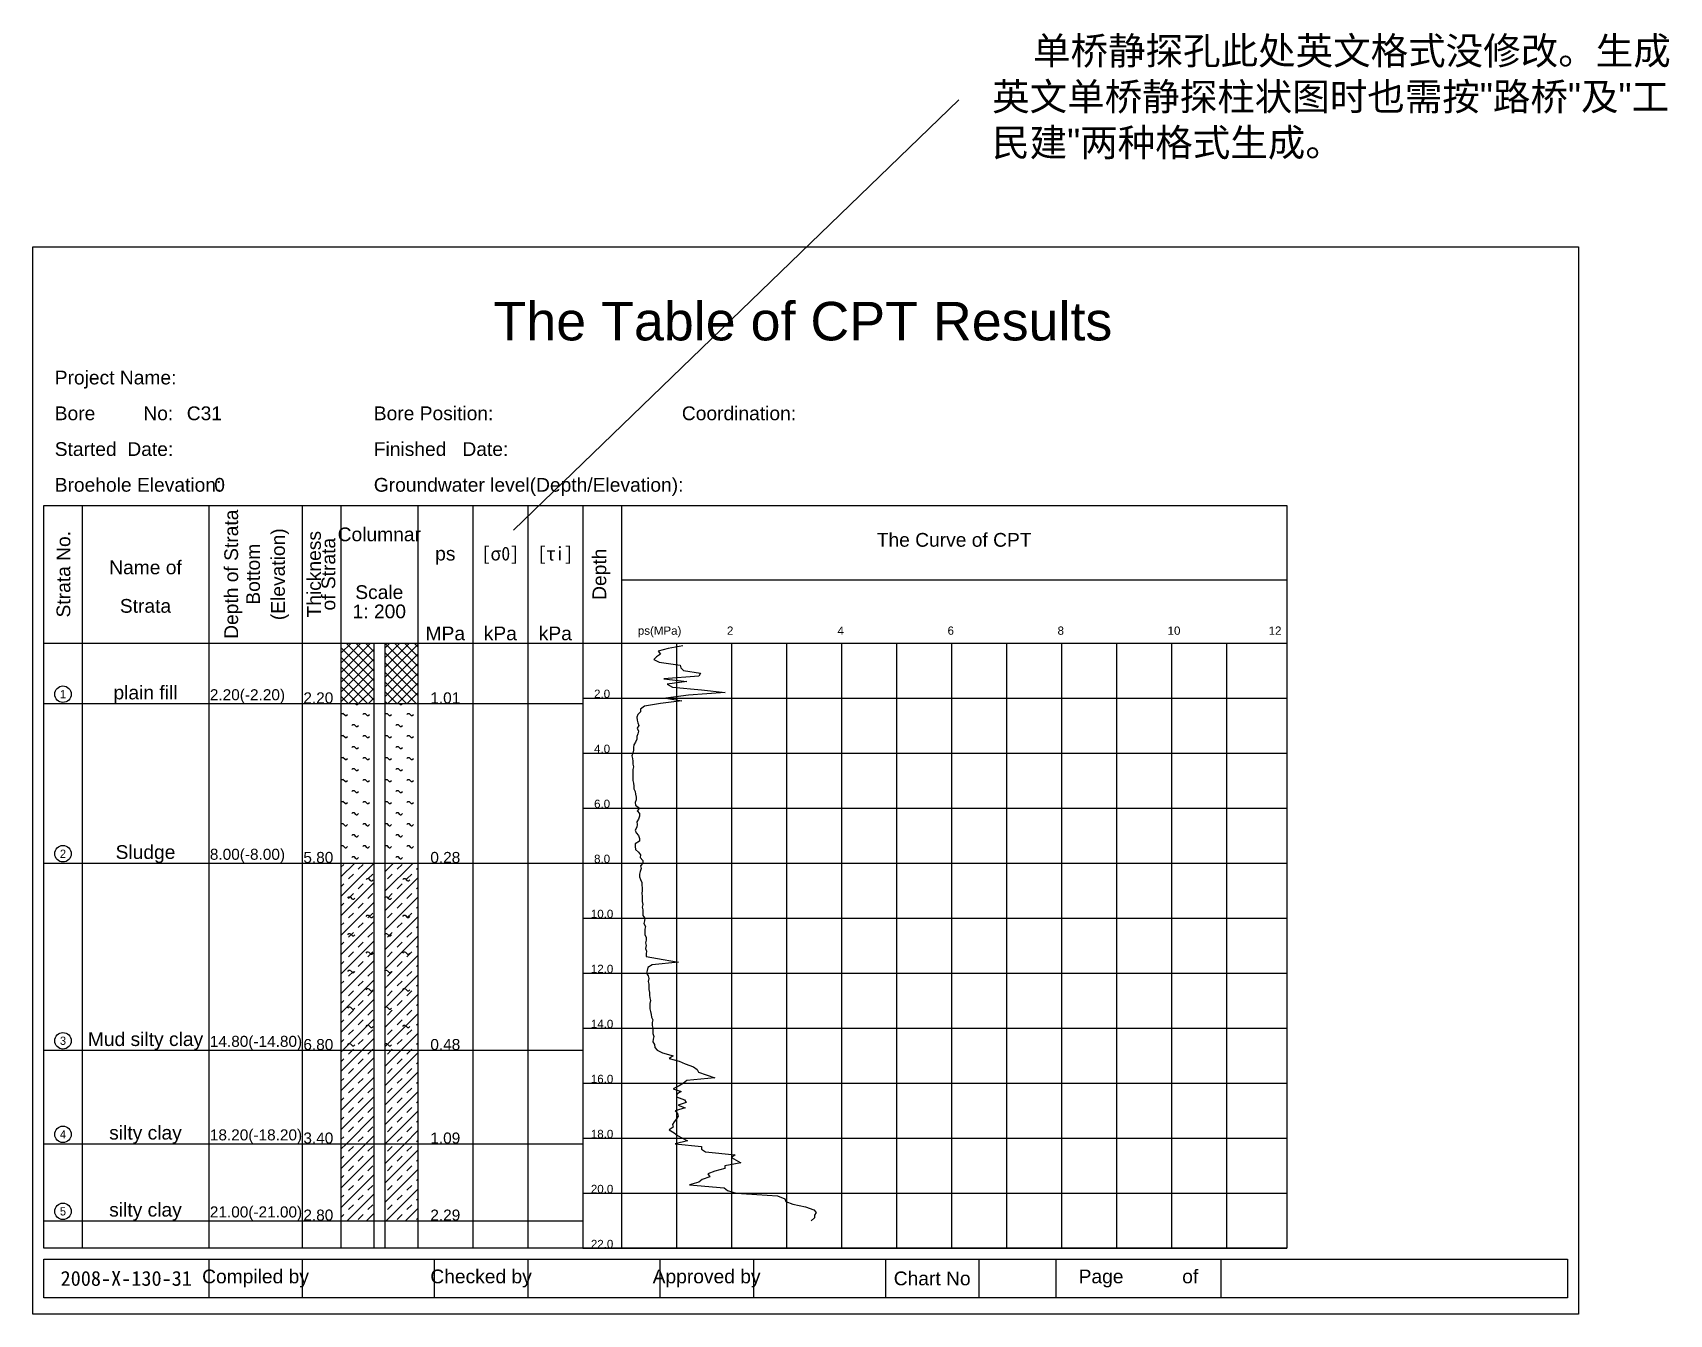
# Model space of a CAD drawing. Extents: x 8 to 305, y -217 to 16.
import ezdxf

# ---------------------------------------------------------------- set-up
doc = ezdxf.new("R2010")
doc.units = 0
doc.header["$MEASUREMENT"] = 0
doc.layers.get('0').update_dxf_attribs({"linetype": 'CONTINUOUS'})
doc.styles.get("Standard").update_dxf_attribs({"font": 'SIMLI.TTF'})
pattern_1 = [(45, (0, 0), (-0.883883, 0.883883), []), (135, (0, 0), (-0.883883, -0.883883), [])]
pattern_2 = [(0, (0.2, 0.2), (2, 2), [0.2, -3.8]), (0, (2.8, 1.8), (2, 2), [0.2, -3.8]), (45, (0, 0), (-2, 2), [0.282843, -2.545584]), (45, (3, 1.8), (-2, 2), [0.282843, -2.545584]), (135, (2.8, 1.8), (-2, -2), [0.565685, -2.26274])]
pattern_3 = [(45, (0, 0), (-1.767767, 1.767767), []), (45, (1.7678, 0), (-1.767767, 1.767767), [1.25, -1.25]), (45, (3.0006, 1.8004), (-3.334, 3.334), [0.2829, -4.43209]), (0, (2.8006, 1.8004), (3.334, 3.334), [0.20004, -6.46796]), (135, (2.8006, 1.8004), (-3.334, -3.334), [0.5658, -4.14919]), (45, (-1.3953, -1.3186), (-3.334, 3.334), [0.2829, -4.43209]), (0, (-1.1952, -1.1186), (3.334, 3.334), [0.20004, -6.46796])]
pattern_4 = [(45, (0, 0), (-1.767767, 1.767767), []), (45, (1.7678, 0), (-1.767767, 1.767767), [1.25, -1.25])]

# ---------------------------------------------------------------- blocks, each defined once
blk = doc.blocks.new('1-')
at = {"color": 7}
blk.add_circle((0, 0), 1.5, dxfattribs=at)
at = {"color": 7, "line_spacing_factor": 0.84}
for s, insert, char_height, attachment_point in [('{\\f|b0|i0|c134|p54;1}', (0, 0), 1.5, 5), ('{\\f|b0|i0|c134|p54;}', (1.8, -1.5), 0.5, 7)]:
    blk.add_mtext(s, dxfattribs=dict(at, insert=insert, char_height=char_height, attachment_point=attachment_point))
blk = doc.blocks.new('2-')
at = {"color": 7}
blk.add_circle((0, 0), 1.5, dxfattribs=at)
at = {"color": 7, "line_spacing_factor": 0.84}
for s, insert, char_height, attachment_point in [('{\\f|b0|i0|c134|p54;2}', (0, 0), 1.5, 5), ('{\\f|b0|i0|c134|p54;}', (1.8, -1.5), 0.5, 7)]:
    blk.add_mtext(s, dxfattribs=dict(at, insert=insert, char_height=char_height, attachment_point=attachment_point))
blk = doc.blocks.new('3-')
at = {"color": 7}
blk.add_circle((0, 0), 1.5, dxfattribs=at)
at = {"color": 7, "line_spacing_factor": 0.84}
for s, insert, char_height, attachment_point in [('{\\f|b0|i0|c134|p54;3}', (0, 0), 1.5, 5), ('{\\f|b0|i0|c134|p54;}', (1.8, -1.5), 0.5, 7)]:
    blk.add_mtext(s, dxfattribs=dict(at, insert=insert, char_height=char_height, attachment_point=attachment_point))
blk = doc.blocks.new('4-')
at = {"color": 7}
blk.add_circle((0, 0), 1.5, dxfattribs=at)
at = {"color": 7, "line_spacing_factor": 0.84}
for s, insert, char_height, attachment_point in [('{\\f|b0|i0|c134|p54;4}', (0, 0), 1.5, 5), ('{\\f|b0|i0|c134|p54;}', (1.8, -1.5), 0.5, 7)]:
    blk.add_mtext(s, dxfattribs=dict(at, insert=insert, char_height=char_height, attachment_point=attachment_point))
blk = doc.blocks.new('5-')
at = {"color": 7}
blk.add_circle((0, 0), 1.5, dxfattribs=at)
at = {"color": 7, "line_spacing_factor": 0.84}
for s, insert, char_height, attachment_point in [('{\\f|b0|i0|c134|p54;5}', (0, 0), 1.5, 5), ('{\\f|b0|i0|c134|p54;}', (1.8, -1.5), 0.5, 7)]:
    blk.add_mtext(s, dxfattribs=dict(at, insert=insert, char_height=char_height, attachment_point=attachment_point))

msp = doc.modelspace()

# ---------------------------------------------------------------- hatches: boundary and pattern name
h = msp.add_hatch()
h.set_pattern_fill('素填土', color=256, scale=10, style=0)
h.set_pattern_definition(pattern_1)
h.paths.add_polyline_path([(64, -95), (70, -95), (70, -106), (64, -106)])
h = msp.add_hatch()
h.set_pattern_fill('素填土', color=256, scale=10, style=0)
h.set_pattern_definition(pattern_1)
h.paths.add_polyline_path([(72, -95), (78, -95), (78, -106), (72, -106)])
h = msp.add_hatch()
h.set_pattern_fill('淤泥', color=256, scale=10, style=0)
h.set_pattern_definition(pattern_2)
h.paths.add_polyline_path([(64, -106), (70, -106), (70, -135), (64, -135)])
h = msp.add_hatch()
h.set_pattern_fill('淤泥', color=256, scale=10, style=0)
h.set_pattern_definition(pattern_2)
h.paths.add_polyline_path([(72, -106), (78, -106), (78, -135), (72, -135)])
h = msp.add_hatch()
h.set_pattern_fill('淤泥质粉质粘土', color=256, scale=10, style=0)
h.set_pattern_definition(pattern_3)
h.paths.add_polyline_path([(64, -135), (70, -135), (70, -169), (64, -169)])
h = msp.add_hatch()
h.set_pattern_fill('淤泥质粉质粘土', color=256, scale=10, style=0)
h.set_pattern_definition(pattern_3)
h.paths.add_polyline_path([(72, -135), (78, -135), (78, -169), (72, -169)])
h = msp.add_hatch()
h.set_pattern_fill('粉质粘土', color=256, scale=10, style=0)
h.set_pattern_definition(pattern_4)
h.paths.add_polyline_path([(64, -169), (70, -169), (70, -186), (64, -186)])
h = msp.add_hatch()
h.set_pattern_fill('粉质粘土', color=256, scale=10, style=0)
h.set_pattern_definition(pattern_4)
h.paths.add_polyline_path([(72, -169), (78, -169), (78, -186), (72, -186)])
h = msp.add_hatch()
h.set_pattern_fill('粉质粘土', color=256, scale=10, style=0)
h.set_pattern_definition(pattern_4)
h.paths.add_polyline_path([(64, -186), (70, -186), (70, -200), (64, -200)])
h = msp.add_hatch()
h.set_pattern_fill('粉质粘土', color=256, scale=10, style=0)
h.set_pattern_definition(pattern_4)
h.paths.add_polyline_path([(72, -186), (78, -186), (78, -200), (72, -200)])

# ---------------------------------------------------------------- linework, layer by layer
at = {"linetype": 'Continuous'}
msp.add_line((95.41, -74.47), (176.36, 3.73), dxfattribs=at)
for p, q in [((17, -70), (17, -205)), ((40, -70), (40, -205)), ((57, -70), (57, -205)), ((64, -70), (64, -205)), ((78, -70), (78, -205)), ((88, -70), (88, -205)), ((98, -70), (98, -205)), ((108, -70), (108, -205)), ((115, -70), (115, -205)), ((115, -83.5), (236, -83.5)), ((10, -95), (236, -95)), ((70, -95), (70, -205)), ((72, -95), (72, -205)), ((125, -95), (125, -205)), ((135, -95), (135, -205)), ((145, -95), (145, -205)), ((155, -95), (155, -205)), ((165, -95), (165, -205)), ((175, -95), (175, -205)), ((185, -95), (185, -205)), ((195, -95), (195, -205)), ((205, -95), (205, -205)), ((215, -95), (215, -205)), ((225, -95), (225, -205)), ((10, -106), (108, -106)), ((108, -105), (236, -105)), ((236, -105), (236, -105)), ((108, -115), (236, -115)), ((236, -115), (236, -115)), ((108, -125), (236, -125)), ((236, -125), (236, -125)), ((10, -135), (108, -135)), ((108, -135), (236, -135)), ((236, -135), (236, -135)), ((108, -145), (236, -145)), ((236, -145), (236, -145)), ((108, -155), (236, -155)), ((236, -155), (236, -155)), ((108, -165), (236, -165)), ((236, -165), (236, -165)), ((10, -169), (108, -169)), ((108, -175), (236, -175)), ((236, -175), (236, -175)), ((10, -186), (108, -186)), ((108, -185), (236, -185)), ((236, -185), (236, -185)), ((108, -195), (236, -195)), ((236, -195), (236, -195)), ((10, -200), (108, -200)), ((108, -205), (236, -205)), ((236, -205), (236, -205)), ((40, -207), (40, -214)), ((57, -207), (57, -214)), ((81, -207), (81, -214)), ((98, -207), (98, -214)), ((122, -207), (122, -214)), ((139, -207), (139, -214)), ((163, -207), (163, -214)), ((180, -207), (180, -214)), ((194, -207), (194, -214)), ((224, -207), (224, -214))]:
    msp.add_line(p, q)
for points in [[(8, -23), (289, -23), (289, -217), (8, -217)], [(10, -70), (236, -70), (236, -205), (10, -205)], [(10, -207), (287, -207), (287, -214), (10, -214)]]:
    msp.add_lwpolyline(points, close=True)
msp.add_lwpolyline([(126.2, -95.5), (123.5, -96), (121.7, -96.5), (122.1, -97), (121.4, -97.5), (120.9, -98), (121.9, -98.5), (125.7, -99), (125.8, -99.5), (126.3, -100), (129.4, -100.5), (129.1, -101), (122.7, -101.5), (126.9, -102), (123.3, -102.5), (124.3, -103), (129.6, -103.5), (133.9, -104), (127.2, -104.5), (123.1, -105), (126, -105.5), (122.1, -106), (119.2, -106.5), (118.5, -107), (118.5, -107.5), (118, -108), (117.8, -108.5), (117.9, -109), (118, -109.5), (118.2, -110), (117.9, -110.5), (118.1, -111), (118, -111.5), (117.8, -112), (117.8, -112.5), (117.6, -113), (117.3, -113.5), (117.2, -114), (117.2, -114.5), (117.1, -115), (116.9, -115.5), (117, -116), (117.1, -116.5), (117.1, -117), (117.2, -117.5), (117.1, -118), (117.1, -118.5), (117.1, -119), (117.1, -119.5), (117.1, -120), (117.2, -120.5), (117.3, -121), (117.3, -121.5), (117.5, -122), (117.6, -122.5), (117.7, -123), (117.7, -123.5), (117.5, -124), (117.6, -124.5), (118.3, -125), (117.9, -125.5), (118.3, -126), (118.3, -126.5), (118.1, -127), (117.8, -127.5), (117.9, -128), (117.8, -128.5), (117.5, -129), (117.7, -129.5), (118.1, -130), (118.3, -130.5), (118.3, -131), (117.5, -131.5), (117.5, -132), (117.6, -132.5), (118.1, -133), (118.5, -133.5), (118.4, -134), (118.9, -134.5), (118.9, -135), (118.5, -135.5), (118.6, -136), (118.4, -136.5), (118.3, -137), (118.3, -137.5), (118.5, -138), (118.7, -138.5), (118.7, -139), (118.8, -139.5), (118.8, -140), (118.7, -140.5), (118.8, -141), (118.8, -141.5), (118.8, -142), (118.9, -142.5), (118.8, -143), (118.9, -143.5), (118.9, -144), (118.9, -144.5), (119.3, -145), (119.2, -145.5), (119.1, -146), (119.4, -146.5), (119.3, -147), (119.3, -147.5), (119.3, -148), (119.5, -148.5), (119.5, -149), (119.4, -149.5), (119.5, -150), (119.4, -150.5), (119.6, -151), (119.5, -151.5), (119.5, -152), (122.6, -152.5), (125.4, -153), (120.6, -153.5), (119.8, -154), (119.7, -154.5), (119.6, -155), (119.9, -155.5), (120, -156), (119.9, -156.5), (120, -157), (120, -157.5), (120, -158), (120.1, -158.5), (120.1, -159), (120.2, -159.5), (120.3, -160), (120.2, -160.5), (120.2, -161), (120.2, -161.5), (120.3, -162), (120.4, -162.5), (120.5, -163), (120.7, -163.5), (120.6, -164), (120.6, -164.5), (120.7, -165), (120.7, -165.5), (120.7, -166), (120.9, -166.5), (120.8, -167), (120.7, -167.5), (121, -168), (121.1, -168.5), (121.5, -169), (122.5, -169.5), (124.4, -170), (123.7, -170.5), (125.5, -171), (126.6, -171.5), (128.1, -172), (128.8, -172.5), (129, -173), (130.4, -173.5), (132, -174), (126.9, -174.5), (126.3, -175), (125.5, -175.5), (124.4, -176), (125.9, -176.5), (125.1, -177), (125, -177.5), (126.5, -178), (126.8, -178.5), (125.3, -179), (126.6, -179.5), (124.8, -180), (125.2, -180.5), (125.3, -181), (125, -181.5), (124.6, -182), (124.3, -182.5), (124.4, -183), (123.7, -183.5), (124.6, -184), (125.2, -184.5), (126.1, -185), (127, -185.5), (124.8, -186), (129.6, -186.5), (129.6, -187), (130.3, -187.5), (135.7, -188), (135, -188.5), (135.9, -189), (136.7, -189.5), (133.8, -190), (133.8, -190.5), (132, -191), (130.7, -191.5), (131.1, -192), (129.7, -192.5), (129.1, -193), (127.4, -193.5), (133.7, -194), (134.3, -194.5), (135.9, -195), (143.4, -195.5), (144.7, -196), (144.9, -196.5), (146.2, -197), (148.5, -197.5), (150, -198), (150.4, -198.5), (150.1, -199), (150.1, -199.5), (149.5, -200)])

# ---------------------------------------------------------------- block references
for name, p in [('1-', (13.5, -104.3)), ('2-', (13.5, -133.3)), ('3-', (13.5, -167.3)), ('4-', (13.5, -184.3)), ('5-', (13.5, -198.3))]:
    msp.add_blockref(name, p)

# ---------------------------------------------------------------- texts
at = {"color": 6, "linetype": 'Continuous', "insert": (182.4, 15.14), "char_height": 5, "width": 126.4591, "attachment_point": 1}
msp.add_mtext('    单桥静探孔此处英文格式没修改。生成英文单桥静探柱状图时也需按"路桥"及"工民建"两种格式生成。', dxfattribs=at)
at = {"line_spacing_factor": 0.84}
for s, insert, char_height, attachment_point in [('{\\fArial|b0|i0|c134|p54;The Table of CPT Results}', (148, -33), 7, 2), ('{\\fArial|b0|i0|c134|p54;Project Name:}', (12, -45.5), 2.5, 1), ('{\\fArial|b0|i0|c134|p54;}', (36, -45.5), 2.5, 1), ('{\\fArial|b0|i0|c134|p54;Bore         No:}', (12, -52), 2.5, 1), ('{\\fArial|b0|i0|c134|p54;C31}', (36, -52), 2.5, 1), ('{\\fArial|b0|i0|c134|p54;Bore Position:}', (70, -52), 2.5, 1), ('{\\fArial|b0|i0|c134|p54;Coordination:}', (126, -52), 2.5, 1), ('{\\fArial|b0|i0|c134|p54;Started  Date:}', (12, -58.5), 2.5, 1), ('{\\fArial|b0|i0|c134|p54;}', (36, -58.5), 2.5, 1), ('{\\fArial|b0|i0|c134|p54;Finished   Date:}', (70, -58.5), 2.5, 1), ('{\\fArial|b0|i0|c134|p54;}', (94.5, -58.5), 2.5, 1), ('{\\fArial|b0|i0|c134|p54;Broehole Elevation:}', (12, -65), 2.5, 1), ('{\\fArial|b0|i0|c134|p54;0}', (41, -65), 2.5, 1), ('{\\fArial|b0|i0|c134|p54;Groundwater level(Depth/Elevation):}', (70, -65), 2.5, 1), ('{\\fArial|b0|i0|c134|p54;}', (119, -65), 2.5, 1), ('{\\fArial|b0|i0|c134|p54;Columnar\\P\\P\\PScale\\P1: 200}', (71, -74), 2.5, 2), ('{\\fGungsuhChe|b0|i0|c134|p54;[σ0]}', (93, -77.5), 2.5, 2), ('{\\fGungsuhChe|b0|i0|c134|p54;[τi]}', (103, -77.5), 2.5, 2), ('{\\fArial|b0|i0|c134|p54;The Curve of CPT}', (175.5, -75), 2.5, 2), ('{\\fArial|b0|i0|c134|p54;Name of\\P\\PStrata}', (28.5, -80), 2.5, 2), ('{\\fArial|b0|i0|c134|p54;ps}', (83, -77.5), 2.5, 2), ('{\\fArial|b0|i0|c134|p54;MPa}', (83, -92), 2.5, 2), ('{\\fArial|b0|i0|c134|p54;kPa}', (93, -92), 2.5, 2), ('{\\fArial|b0|i0|c134|p54;kPa}', (103, -92), 2.5, 2), ('{\\fArial|b0|i0|c134|p54;ps(MPa)}', (118, -92), 1.5, 1), ('{\\fArial|b0|i0|c134|p54;2}', (134.2, -92), 1.5, 1), ('{\\fArial|b0|i0|c134|p54;4}', (154.3, -92), 1.5, 1), ('{\\fArial|b0|i0|c134|p54;6}', (174.3, -92), 1.5, 1), ('{\\fArial|b0|i0|c134|p54;8}', (194.3, -92), 1.5, 1), ('{\\fArial|b0|i0|c134|p54;10}', (214.3, -92), 1.5, 1), ('{\\fArial|b0|i0|c134|p54;12}', (235, -92), 1.5, 3), ('{\\fArial|b0|i0|c134|p54;plain fill}', (28.5, -106), 2.5, 8), ('{\\fArial|b0|i0|c134|p54;2.20(-2.20)}', (40.2, -106), 2, 7), ('{\\fArial|b0|i0|c134|p54;2.20}', (57.2, -106), 2, 7), ('{\\fArial|b0|i0|c134|p54;1.01}', (83, -106), 2, 8), ('{\\fArial|b0|i0|c134|p54;2.0}', (111.5, -105), 1.5, 8), ('{\\fArial|b0|i0|c134|p54;4.0}', (111.5, -115), 1.5, 8), ('{\\fArial|b0|i0|c134|p54;6.0}', (111.5, -125), 1.5, 8), ('{\\fArial|b0|i0|c134|p54;Sludge}', (28.5, -135), 2.5, 8), ('{\\fArial|b0|i0|c134|p54;8.00(-8.00)}', (40.2, -135), 2, 7), ('{\\fArial|b0|i0|c134|p54;5.80}', (57.2, -135), 2, 7), ('{\\fArial|b0|i0|c134|p54;0.28}', (83, -135), 2, 8), ('{\\fArial|b0|i0|c134|p54;8.0}', (111.5, -135), 1.5, 8), ('{\\fArial|b0|i0|c134|p54;10.0}', (111.5, -145), 1.5, 8), ('{\\fArial|b0|i0|c134|p54;12.0}', (111.5, -155), 1.5, 8), ('{\\fArial|b0|i0|c134|p54;14.0}', (111.5, -165), 1.5, 8), ('{\\fArial|b0|i0|c134|p54;Mud silty clay}', (28.5, -169), 2.5, 8), ('{\\fArial|b0|i0|c134|p54;14.80(-14.80)}', (40.2, -169), 2, 7), ('{\\fArial|b0|i0|c134|p54;6.80}', (57.2, -169), 2, 7), ('{\\fArial|b0|i0|c134|p54;0.48}', (83, -169), 2, 8), ('{\\fArial|b0|i0|c134|p54;16.0}', (111.5, -175), 1.5, 8), ('{\\fArial|b0|i0|c134|p54;silty clay}', (28.5, -186), 2.5, 8), ('{\\fArial|b0|i0|c134|p54;18.20(-18.20)}', (40.2, -186), 2, 7), ('{\\fArial|b0|i0|c134|p54;3.40}', (57.2, -186), 2, 7), ('{\\fArial|b0|i0|c134|p54;1.09}', (83, -186), 2, 8), ('{\\fArial|b0|i0|c134|p54;18.0}', (111.5, -185), 1.5, 8), ('{\\fArial|b0|i0|c134|p54;20.0}', (111.5, -195), 1.5, 8), ('{\\fArial|b0|i0|c134|p54;silty clay}', (28.5, -200), 2.5, 8), ('{\\fArial|b0|i0|c134|p54;21.00(-21.00)}', (40.2, -200), 2, 7), ('{\\fArial|b0|i0|c134|p54;2.80}', (57.2, -200), 2, 7), ('{\\fArial|b0|i0|c134|p54;2.29}', (83, -200), 2, 8), ('{\\fArial|b0|i0|c134|p54;22.0}', (111.5, -205), 1.5, 8), ('{\\f黑体|b0|i0|c134|p54;2008-X-130-31}', (25, -210.5), 2.7, 5), ('{\\fArial|b0|i0|c134|p54;Compiled by}', (48.5, -210.5), 2.5, 5), ('{\\fArial|b0|i0|c134|p54;Checked by}', (89.5, -210.5), 2.5, 5), ('{\\fArial|b0|i0|c134|p54;Approved by}', (130.5, -210.5), 2.5, 5), ('{\\fArial|b0|i0|c134|p54;Chart No}', (171.5, -210.5), 2.5, 5), ('{\\fArial|b0|i0|c134|p54;Page           of           }', (209, -210.5), 2.5, 5)]:
    msp.add_mtext(s, dxfattribs=dict(at, insert=insert, char_height=char_height, attachment_point=attachment_point))
at = {"char_height": 2.5, "attachment_point": 2, "rotation": 90, "line_spacing_factor": 0.84}
for s, insert in [('{\\fArial|b0|i0|c134|p54;Depth of Strata}', (42.83, -82.5)), ('{\\fArial|b0|i0|c134|p54;(Elevation)}', (51.33, -82.5)), ('{\\fArial|b0|i0|c134|p54;Strata No.}', (12.33, -82.5)), ('{\\fArial|b0|i0|c134|p54;Bottom}', (46.8, -82.5)), ('{\\fArial|b0|i0|c134|p54;Thickness}', (57.88, -82.5)), ('{\\fArial|b0|i0|c134|p54;of Strata}', (60.5, -82.5)), ('{\\fArial|b0|i0|c134|p54;Depth}', (109.75, -82.5))]:
    msp.add_mtext(s, dxfattribs=dict(at, insert=insert))

doc.saveas('drawing.dxf')
